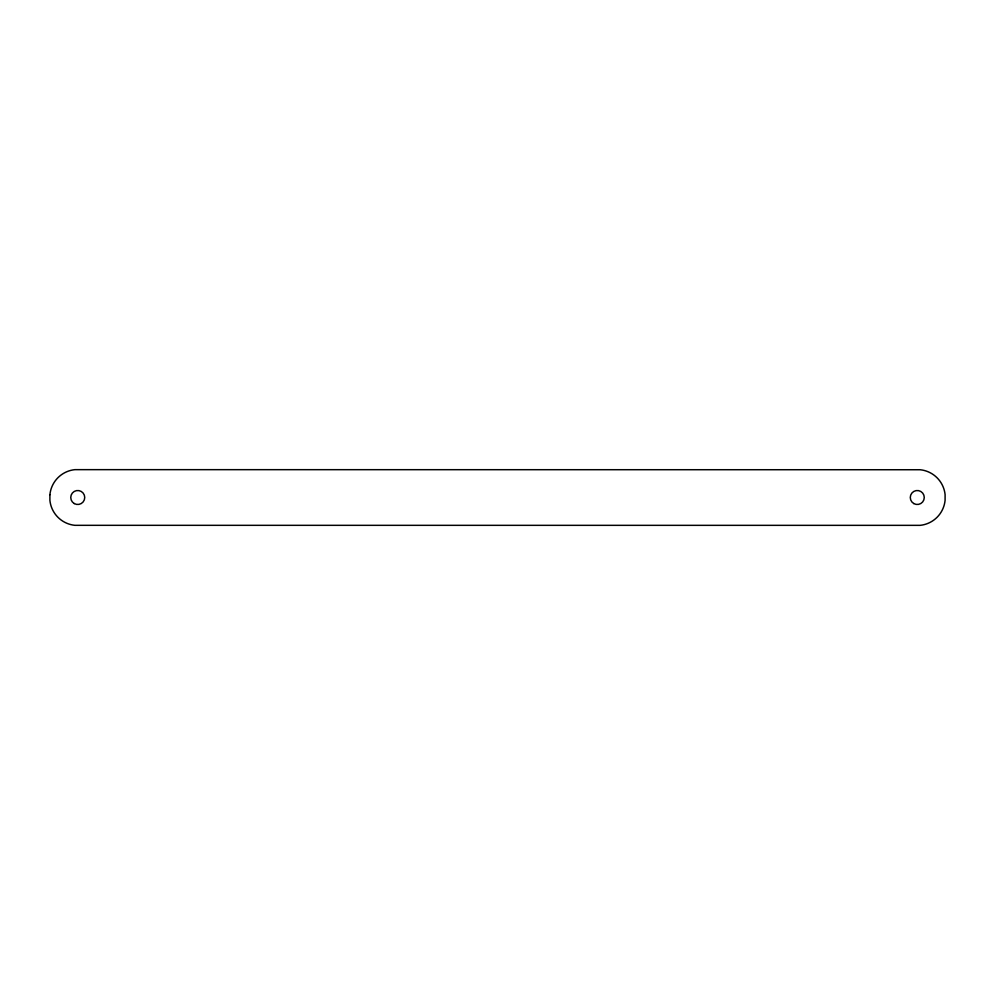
<?xml version="1.0" encoding="UTF-8"?>
<svg xmlns="http://www.w3.org/2000/svg" width="995" height="995" viewBox="0 0 995 995"><rect width="100%" height="100%" fill="white"/><g stroke="black" fill="none" stroke-linecap="round" stroke-linejoin="round"><path stroke-width="1.49" d="M49.899 494.639L49.899 500.361A27.935 27.935 0 0 0 74.874 525.323L920.126 525.348A27.935 27.935 0 0 0 945.088 500.361L945.101 494.639A27.935 27.935 0 0 0 920.126 469.739L74.874 469.652A27.935 27.935 0 0 0 49.912 494.702M913.771 503.557A7.002 7.002 0 0 0 924.268 497.5A7.002 7.002 0 0 0 913.771 491.443A7.002 7.002 0 0 0 913.771 503.557M74.239 503.557A7.002 7.002 0 0 0 84.737 497.5A7.002 7.002 0 0 0 74.239 491.443A7.002 7.002 0 0 0 74.239 503.557"/></g></svg>
